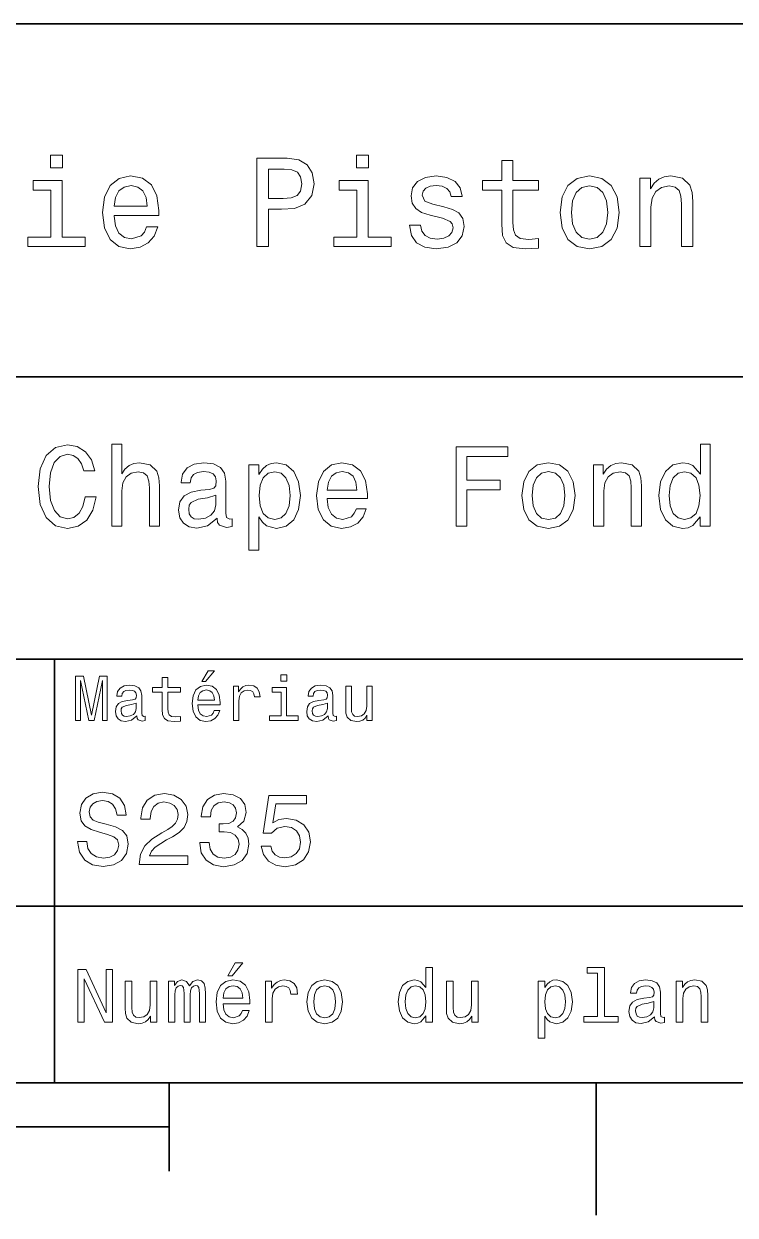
# Model space of a CAD drawing. Extents: x 0 to 297, y 0 to 210.
# Drawn here: x 190.3 to 230.6, y 2.5 to 70 of the extents above; entities that cross this region are included whole.
import ezdxf

# ---------------------------------------------------------------- set-up
doc = ezdxf.new("R2010")
doc.units = 0

msp = doc.modelspace()

# ---------------------------------------------------------------- linework, layer by layer
at = {"color": 7, "lineweight": 35}
for p, q in [((97, 70), (287, 70)), ((162, 50), (287, 50)), ((162, 34), (287, 34)), ((162, 20), (287, 20)), ((10, 10), (287, 10)), ((97, 10), (287, 10)), ((98.5, 7.5), (198.5, 7.5))]:
    msp.add_line(p, q, dxfattribs=at)
at = {"color": 7, "lineweight": 35, "ltscale": 0.35}
msp.add_line((192, 20), (192, 34), dxfattribs=at)
at = {"color": 7, "lineweight": 35, "ltscale": 0.25}
msp.add_line((192, 10), (192, 20), dxfattribs=at)
at = {"color": 7, "lineweight": 35, "ltscale": 0.125}
msp.add_line((198.5, 10), (198.5, 5), dxfattribs=at)
at = {"color": 7, "lineweight": 35, "ltscale": 0.1875}
msp.add_line((222.699997, 10), (222.699997, 2.5), dxfattribs=at)
at = {"color": 7, "lineweight": 13}
for points in [[(192.439484, 62.554031), (191.769455, 62.554031), (191.769455, 61.833572), (192.439484, 61.833572)], [(203.462524, 57.381123), (204.125351, 57.381123), (204.125351, 59.492073), (204.860229, 59.492073), (205.602295, 59.528095), (206.193085, 59.780258), (206.574921, 60.270172), (206.704605, 60.940201), (206.603745, 61.559795), (206.315552, 62.013687), (205.840057, 62.287464), (205.191635, 62.381123), (203.462524, 62.381123)], [(209.788177, 62.554031), (209.118149, 62.554031), (209.118149, 61.833572), (209.788177, 61.833572)], [(217.353027, 60.579971), (217.353027, 58.64193), (217.396255, 58.015129), (217.597992, 57.582851), (218.001434, 57.330688), (218.685883, 57.244236), (219.43515, 57.280258), (219.43515, 57.827808), (218.887604, 57.78458), (218.390488, 57.842216), (218.123917, 58.022331), (218.008652, 58.324928), (217.98703, 58.75), (217.98703, 60.579971), (219.43515, 60.579971), (219.43515, 61.120316), (217.98703, 61.120316), (217.98703, 62.251438), (217.353027, 62.251438), (217.353027, 61.120316), (216.257935, 61.120316), (216.257935, 60.579971)], [(205.01152, 61.76873), (205.443802, 61.725502), (205.760803, 61.588615), (205.94812, 61.336452), (206.01297, 60.940201), (205.940918, 60.522331), (205.746399, 60.270172), (205.414978, 60.140488), (204.96109, 60.104465), (204.125351, 60.104465), (204.125351, 61.76873)], [(192.417862, 57.914265), (192.417862, 61.120316), (190.789627, 61.120316), (190.789627, 60.579971), (191.783859, 60.579971), (191.783859, 57.914265), (190.48703, 57.914265), (190.48703, 57.381123), (193.729111, 57.381123), (193.729111, 57.914265)], [(195.37175, 59.131844), (197.907776, 59.131844), (197.914978, 59.427231), (197.799713, 60.255764), (197.482712, 60.875359), (196.978378, 61.25), (196.30835, 61.386887), (195.65274, 61.242794), (195.148407, 60.839336), (194.824203, 60.183716), (194.708923, 59.319164), (194.817001, 58.432995), (195.141205, 57.78458), (195.638321, 57.381123), (196.286743, 57.244236), (196.848694, 57.337894), (197.309799, 57.582851), (197.648407, 57.971901), (197.842941, 58.490631), (197.216141, 58.490631), (197.086456, 58.20245), (196.899139, 57.986309), (196.365997, 57.8134), (195.955322, 57.892651), (195.645538, 58.14481), (195.443802, 58.555473), (195.37175, 59.110229)], [(195.37175, 59.664986), (195.451004, 60.162102), (195.645538, 60.529537), (195.940918, 60.75288), (196.329971, 60.83213), (196.711807, 60.75288), (197.007202, 60.529537), (197.187317, 60.162102), (197.252167, 59.664986)], [(209.766571, 57.914265), (209.766571, 61.120316), (208.138321, 61.120316), (208.138321, 60.579971), (209.132568, 60.579971), (209.132568, 57.914265), (207.835724, 57.914265), (207.835724, 57.381123), (211.077805, 57.381123), (211.077805, 57.914265)], [(214.060516, 59.636166), (213.44812, 59.780258), (212.994232, 59.945965), (212.842941, 60.28458), (212.886169, 60.522331), (213.03746, 60.695244), (213.282425, 60.803314), (213.635437, 60.846542), (213.97406, 60.803314), (214.240631, 60.67363), (214.413544, 60.479107), (214.485596, 60.219738), (215.105194, 60.219738), (215.105194, 60.23415), (214.997116, 60.70245), (214.701721, 61.069885), (214.240631, 61.30043), (213.635437, 61.386887), (213.023056, 61.30043), (212.57637, 61.062679), (212.29538, 60.709652), (212.208939, 60.262966), (212.273773, 59.830688), (212.475494, 59.528095), (212.806915, 59.311958), (213.289627, 59.16066), (213.995682, 58.987751), (214.427948, 58.807636), (214.543228, 58.663544), (214.586456, 58.447407), (214.521606, 58.180836), (214.348694, 57.979107), (214.067719, 57.849422), (213.693085, 57.806194), (213.296829, 57.849422), (213.008636, 58.000721), (212.814117, 58.245674), (212.734863, 58.584293), (212.122482, 58.584293), (212.223343, 58.007923), (212.518738, 57.590057), (212.98703, 57.337894), (213.635437, 57.244236), (214.312683, 57.337894), (214.809799, 57.590057), (215.112396, 57.993515), (215.220459, 58.519451), (215.141205, 58.973343), (214.917862, 59.283138), (214.55043, 59.484871)], [(220.65274, 59.311958), (220.768005, 58.432995), (221.099426, 57.78458), (221.625366, 57.381123), (222.331421, 57.244236), (223.030258, 57.381123), (223.556198, 57.777374), (223.887604, 58.425793), (224.010086, 59.311958), (223.887604, 60.190922), (223.556198, 60.846542), (223.030258, 61.242794), (222.331421, 61.386887), (221.625366, 61.242794), (221.099426, 60.839336), (220.768005, 60.190922)], [(221.301147, 59.319164), (221.365997, 59.967579), (221.567719, 60.435879), (221.891937, 60.72406), (222.331421, 60.824928), (222.763687, 60.72406), (223.087891, 60.443081), (223.289627, 59.967579), (223.361679, 59.319164), (223.289627, 58.663544), (223.087891, 58.188038), (222.763687, 57.899853), (222.331421, 57.806194), (221.891937, 57.899853), (221.567719, 58.188038), (221.365997, 58.663544)], [(225.177246, 57.381123), (225.811249, 57.381123), (225.811249, 59.614552), (225.876083, 60.12608), (226.085022, 60.500717), (226.409225, 60.731266), (226.841507, 60.817722), (227.187317, 60.745674), (227.403458, 60.551151), (227.511536, 60.226944), (227.547546, 59.794666), (227.547546, 57.381123), (228.181564, 57.381123), (228.181564, 59.924351), (228.15274, 60.435879), (228.023056, 60.86095), (227.597992, 61.25), (226.935165, 61.386887), (226.567719, 61.336452), (226.257935, 61.199566), (225.991364, 60.969017), (225.782425, 60.659222), (225.782425, 61.25), (225.177246, 61.25)], [(193.726227, 43.203171), (193.596542, 42.658501), (193.382568, 42.269451), (193.08429, 42.029537), (192.734146, 41.951729), (192.312683, 42.068443), (191.981979, 42.418587), (191.76152, 42.989193), (191.690201, 43.780258), (191.76152, 44.564842), (191.975494, 45.14193), (192.306198, 45.492073), (192.734146, 45.615273), (193.04538, 45.55043), (193.311234, 45.368874), (193.518723, 45.077087), (193.661377, 44.675072), (194.277374, 44.675072), (194.082855, 45.291065), (193.745667, 45.757923), (193.285294, 46.049709), (192.734146, 46.153458), (192.046829, 45.991352), (191.521606, 45.537464), (191.184433, 44.791786), (191.067719, 43.780258), (191.184433, 42.76873), (191.521606, 42.023052), (192.046829, 41.562679), (192.734146, 41.407059), (193.337173, 41.530258), (193.823486, 41.873917), (194.167145, 42.438038), (194.348694, 43.203171)], [(195.23703, 41.530258), (195.807632, 41.530258), (195.807632, 43.540344), (195.865997, 44.000721), (196.054031, 44.337894), (196.345825, 44.545387), (196.734863, 44.623199), (197.046112, 44.558357), (197.240631, 44.383286), (197.337891, 44.091499), (197.370316, 43.70245), (197.370316, 41.530258), (197.940918, 41.530258), (197.940918, 43.819164), (197.914978, 44.279537), (197.798264, 44.662102), (197.41571, 45.012245), (196.819168, 45.135445), (196.494949, 45.090057), (196.216141, 44.966858), (195.982712, 44.772331), (195.807632, 44.506485), (195.807632, 46.185879), (195.23703, 46.185879)], [(214.767288, 41.530258), (215.370316, 41.530258), (215.370316, 43.598701), (217.263687, 43.598701), (217.263687, 44.136887), (215.370316, 44.136887), (215.370316, 45.485588), (217.69812, 45.485588), (217.69812, 46.030258), (214.767288, 46.030258)], [(228.604462, 42.068443), (228.604462, 41.530258), (229.175064, 41.530258), (229.175064, 46.185879), (228.610947, 46.185879), (228.610947, 44.480545), (228.176514, 44.973343), (227.91066, 45.090057), (227.605896, 45.135445), (227.054749, 45.005764), (226.626801, 44.642651), (226.347977, 44.059078), (226.250717, 43.274494), (226.347977, 42.489914), (226.626801, 41.899857), (227.054749, 41.530258), (227.605896, 41.407059), (227.91066, 41.45245), (228.182983, 41.569164)], [(201.208923, 41.98415), (201.208923, 41.964695), (201.241348, 41.744236), (201.338608, 41.588615), (201.747116, 41.465416), (202.064835, 41.517288), (202.064835, 41.958214), (201.928665, 41.938759), (201.747116, 42.023052), (201.714691, 42.282421), (201.714691, 44.085014), (201.636887, 44.545387), (201.409943, 44.869595), (201.014404, 45.064121), (200.456772, 45.135445), (199.912094, 45.057636), (199.510086, 44.837173), (199.257202, 44.493515), (199.172913, 44.039623), (199.172913, 44.000721), (199.68515, 44.000721), (199.730545, 44.273052), (199.873199, 44.467579), (200.106628, 44.584293), (200.437317, 44.629681), (200.755035, 44.59726), (200.981979, 44.5), (201.118149, 44.331409), (201.163544, 44.09798), (201.137604, 43.825645), (201.033859, 43.68948), (200.77449, 43.624638), (200.288177, 43.572765), (199.730545, 43.456051), (199.335007, 43.248558), (199.101578, 42.924351), (199.030258, 42.444523), (199.095093, 42.016571), (199.296112, 41.698845), (199.620316, 41.497837), (200.067719, 41.426514), (200.670746, 41.562679)], [(203.582123, 44.474064), (203.582123, 45.012245), (203.01152, 45.012245), (203.01152, 40.181557), (203.582123, 40.181557), (203.582123, 42.061958), (203.783142, 41.757202), (204.010086, 41.556194), (204.580688, 41.407059), (205.125351, 41.530258), (205.553314, 41.899857), (205.832123, 42.483429), (205.935883, 43.274494), (205.832123, 44.059078), (205.553314, 44.642651), (205.125351, 45.005764), (204.580688, 45.135445), (204.269455, 45.096542), (204.003601, 44.973343), (203.776657, 44.76585)], [(204.483429, 41.919308), (204.100861, 42.003601), (203.822037, 42.262966), (203.646973, 42.684437), (203.588608, 43.274494), (203.646973, 43.858067), (203.822037, 44.279537), (204.100861, 44.532421), (204.483429, 44.623199), (204.833572, 44.532421), (205.112396, 44.273052), (205.28746, 43.851585), (205.352295, 43.274494), (205.28746, 42.690922), (205.112396, 42.262966), (204.833572, 42.003601)], [(207.446686, 43.105907), (209.729095, 43.105907), (209.735596, 43.371758), (209.631836, 44.117435), (209.346542, 44.675072), (208.892654, 45.012245), (208.289627, 45.135445), (207.69957, 45.005764), (207.245667, 44.642651), (206.953888, 44.052593), (206.850143, 43.274494), (206.947403, 42.476944), (207.239197, 41.893372), (207.6866, 41.530258), (208.270172, 41.407059), (208.77594, 41.491352), (209.190918, 41.711815), (209.495667, 42.061958), (209.670746, 42.528816), (209.106628, 42.528816), (208.989914, 42.269451), (208.82132, 42.074928), (208.341492, 41.919308), (207.971893, 41.990631), (207.693085, 42.217579), (207.51152, 42.587173), (207.446686, 43.086452)], [(207.446686, 43.585735), (207.518005, 44.033138), (207.693085, 44.363831), (207.958923, 44.564842), (208.309082, 44.636166), (208.65274, 44.564842), (208.918579, 44.363831), (209.080688, 44.033138), (209.139038, 43.585735)], [(218.489197, 43.268009), (218.592941, 42.476944), (218.891205, 41.893372), (219.364548, 41.530258), (220, 41.407059), (220.628967, 41.530258), (221.102295, 41.886887), (221.400574, 42.470459), (221.510803, 43.268009), (221.400574, 44.059078), (221.102295, 44.649136), (220.628967, 45.005764), (220, 45.135445), (219.364548, 45.005764), (218.891205, 44.642651), (218.592941, 44.059078)], [(219.072769, 43.274494), (219.131119, 43.858067), (219.312683, 44.279537), (219.604462, 44.538902), (220, 44.629681), (220.389038, 44.538902), (220.680832, 44.286022), (220.862396, 43.858067), (220.927231, 43.274494), (220.862396, 42.684437), (220.680832, 42.256481), (220.389038, 41.997116), (220, 41.912823), (219.604462, 41.997116), (219.312683, 42.256481), (219.131119, 42.684437)], [(222.561234, 41.530258), (223.131836, 41.530258), (223.131836, 43.540344), (223.190201, 44.000721), (223.378235, 44.337894), (223.670029, 44.545387), (224.059082, 44.623199), (224.370316, 44.558357), (224.564835, 44.383286), (224.662094, 44.091499), (224.694519, 43.70245), (224.694519, 41.530258), (225.265121, 41.530258), (225.265121, 43.819164), (225.239197, 44.279537), (225.122467, 44.662102), (224.739914, 45.012245), (224.143372, 45.135445), (223.812683, 45.090057), (223.533859, 44.966858), (223.293945, 44.759365), (223.105896, 44.480545), (223.105896, 45.012245), (222.561234, 45.012245)], [(227.703171, 44.623199), (228.079254, 44.532421), (228.364548, 44.279537), (228.533142, 43.858067), (228.597977, 43.274494), (228.533142, 42.684437), (228.364548, 42.262966), (228.079254, 42.003601), (227.703171, 41.919308), (227.346542, 42.003601), (227.074203, 42.262966), (226.892639, 42.690922), (226.83429, 43.274494), (226.892639, 43.851585), (227.074203, 44.273052), (227.346542, 44.532421)], [(201.144089, 42.749279), (201.066284, 42.412102), (200.85878, 42.152737), (200.547546, 41.98415), (200.164978, 41.925793), (199.918579, 41.958214), (199.743515, 42.061958), (199.633286, 42.243515), (199.600861, 42.496395), (199.626801, 42.723343), (199.730545, 42.885445), (200.145523, 43.067001), (200.670746, 43.14481), (201.144089, 43.30043)], [(200.341492, 32.728386), (200.554031, 32.728386), (201.054749, 33.340778), (200.701736, 33.340778)], [(205.161377, 33.117435), (204.82637, 33.117435), (204.82637, 32.757202), (205.161377, 32.757202)], [(193.183716, 30.530979), (193.46109, 30.530979), (193.46109, 32.80043), (193.929398, 30.530979), (194.239197, 30.530979), (194.703888, 32.80043), (194.703888, 30.530979), (194.984863, 30.530979), (194.984863, 33.030979), (194.545395, 33.030979), (194.08429, 30.826368), (193.626801, 33.030979), (193.183716, 33.030979)], [(196.656342, 30.78314), (196.656342, 30.772333), (196.674347, 30.649855), (196.728394, 30.5634), (196.955338, 30.494957), (197.131851, 30.523775), (197.131851, 30.768732), (197.056198, 30.757925), (196.955338, 30.804754), (196.937317, 30.948847), (196.937317, 31.950287), (196.894089, 32.206051), (196.768005, 32.386166), (196.548264, 32.494236), (196.23848, 32.533859), (195.935883, 32.490635), (195.71254, 32.368156), (195.572052, 32.177231), (195.525223, 31.925072), (195.525223, 31.903458), (195.809799, 31.903458), (195.835022, 32.054756), (195.914261, 32.162823), (196.043945, 32.227665), (196.227661, 32.25288), (196.404175, 32.234871), (196.530258, 32.180836), (196.605911, 32.087173), (196.631119, 31.957493), (196.616714, 31.806194), (196.559082, 31.730547), (196.414978, 31.694523), (196.144806, 31.665705), (195.835022, 31.600864), (195.61528, 31.48559), (195.485596, 31.305475), (195.445969, 31.038904), (195.481995, 30.801151), (195.593658, 30.62464), (195.773773, 30.512968), (196.022339, 30.473343), (196.357346, 30.54899)], [(198.100861, 32.130402), (198.100861, 31.161383), (198.122482, 30.847982), (198.223343, 30.631844), (198.425079, 30.505762), (198.767288, 30.462536), (199.141937, 30.480547), (199.141937, 30.754322), (198.868149, 30.732708), (198.619598, 30.761526), (198.486313, 30.851583), (198.42868, 31.002882), (198.417862, 31.215418), (198.417862, 32.130402), (199.141937, 32.130402), (199.141937, 32.400574), (198.417862, 32.400574), (198.417862, 32.966137), (198.100861, 32.966137), (198.100861, 32.400574), (197.553314, 32.400574), (197.553314, 32.130402)], [(200.121765, 31.40634), (201.389771, 31.40634), (201.393372, 31.554033), (201.335739, 31.9683), (201.177231, 32.278099), (200.925079, 32.465416), (200.590057, 32.533859), (200.262253, 32.461815), (200.010086, 32.260086), (199.847977, 31.932276), (199.790344, 31.5), (199.844376, 31.056915), (200.006485, 30.732708), (200.255051, 30.530979), (200.579254, 30.462536), (200.860229, 30.509365), (201.090775, 30.631844), (201.260086, 30.826368), (201.357346, 31.085733), (201.043945, 31.085733), (200.979111, 30.941643), (200.885452, 30.833572), (200.618881, 30.747118), (200.413544, 30.786743), (200.258652, 30.912823), (200.157776, 31.118155), (200.121765, 31.395533)], [(202.131851, 30.530979), (202.448853, 30.530979), (202.448853, 31.636887), (202.481262, 31.903458), (202.578537, 32.094379), (202.73703, 32.209652), (202.94957, 32.249279), (203.108063, 32.224064), (203.226944, 32.152016), (203.298996, 32.029537), (203.324203, 31.863832), (203.644806, 31.863832), (203.601593, 32.155621), (203.482712, 32.364552), (203.284576, 32.490635), (203.014404, 32.533859), (202.830688, 32.505043), (202.672195, 32.432995), (202.531708, 32.310516), (202.420029, 32.144814), (202.420029, 32.465416), (202.131851, 32.465416)], [(205.150574, 30.79755), (205.150574, 32.400574), (204.336456, 32.400574), (204.336456, 32.130402), (204.833572, 32.130402), (204.833572, 30.79755), (204.185165, 30.79755), (204.185165, 30.530979), (205.806198, 30.530979), (205.806198, 30.79755)], [(207.499283, 30.78314), (207.499283, 30.772333), (207.517288, 30.649855), (207.57132, 30.5634), (207.798264, 30.494957), (207.974777, 30.523775), (207.974777, 30.768732), (207.899139, 30.757925), (207.798264, 30.804754), (207.780258, 30.948847), (207.780258, 31.950287), (207.73703, 32.206051), (207.610947, 32.386166), (207.391205, 32.494236), (207.081406, 32.533859), (206.778824, 32.490635), (206.555481, 32.368156), (206.414978, 32.177231), (206.368149, 31.925072), (206.368149, 31.903458), (206.65274, 31.903458), (206.677948, 32.054756), (206.757202, 32.162823), (206.886887, 32.227665), (207.070602, 32.25288), (207.247116, 32.234871), (207.373199, 32.180836), (207.448853, 32.087173), (207.47406, 31.957493), (207.459656, 31.806194), (207.402023, 31.730547), (207.257919, 31.694523), (206.987747, 31.665705), (206.677948, 31.600864), (206.458206, 31.48559), (206.328537, 31.305475), (206.28891, 31.038904), (206.324921, 30.801151), (206.4366, 30.62464), (206.616714, 30.512968), (206.86528, 30.473343), (207.200287, 30.54899)], [(210.010086, 32.465416), (209.693085, 32.465416), (209.693085, 31.348703), (209.657059, 31.089336), (209.552597, 30.902016), (209.390488, 30.786743), (209.177948, 30.750719), (209.008636, 30.779539), (208.900574, 30.865993), (208.83934, 31.013687), (208.824921, 31.222622), (208.824921, 32.465416), (208.507919, 32.465416), (208.507919, 31.193804), (208.518738, 30.93804), (208.587173, 30.725504), (208.796112, 30.530979), (209.131119, 30.462536), (209.311234, 30.487751), (209.466141, 30.552593), (209.599426, 30.664265), (209.707489, 30.826368), (209.707489, 30.530979), (210.010086, 30.530979)], [(200.121765, 31.672911), (200.161377, 31.921469), (200.258652, 32.105186), (200.406342, 32.216858), (200.600861, 32.256485), (200.791794, 32.216858), (200.939484, 32.105186), (201.029541, 31.921469), (201.061966, 31.672911)], [(196.620316, 31.208212), (196.577087, 31.020893), (196.461823, 30.876801), (196.28891, 30.78314), (196.07637, 30.750719), (195.939484, 30.768732), (195.842224, 30.826368), (195.780975, 30.927233), (195.76297, 31.067722), (195.777374, 31.193804), (195.835022, 31.283861), (196.065567, 31.384726), (196.357346, 31.427954), (196.620316, 31.514408)], [(207.463257, 31.208212), (207.420029, 31.020893), (207.304749, 30.876801), (207.131851, 30.78314), (206.919312, 30.750719), (206.782425, 30.768732), (206.68515, 30.826368), (206.623917, 30.927233), (206.605911, 31.067722), (206.620316, 31.193804), (206.677948, 31.283861), (206.908508, 31.384726), (207.200287, 31.427954), (207.463257, 31.514408)], [(193.824203, 23.680117), (193.299713, 23.680117), (193.414978, 23.069164), (193.703171, 22.619596), (194.146973, 22.348703), (194.746399, 22.250721), (195.340057, 22.342941), (195.783859, 22.596542), (196.066284, 22.994238), (196.170029, 23.518732), (196.083572, 23.991356), (195.841492, 24.296831), (195.44957, 24.49856), (194.925079, 24.648417), (194.47551, 24.757925), (194.181549, 24.884727), (194.014404, 25.069164), (193.96254, 25.357349), (194.014404, 25.616714), (194.164261, 25.812681), (194.394806, 25.945246), (194.711823, 25.991356), (195.034576, 25.933718), (195.288177, 25.778099), (195.455338, 25.518732), (195.536026, 25.167149), (196.060516, 25.167149), (196.060516, 25.178675), (195.968292, 25.720463), (195.697403, 26.12392), (195.270889, 26.377522), (194.694519, 26.463978), (194.175797, 26.377522), (193.772339, 26.135448), (193.51297, 25.760807), (193.420746, 25.276657), (193.495682, 24.844381), (193.714691, 24.550434), (194.060516, 24.354467), (194.533142, 24.204613), (195, 24.072046), (195.351578, 23.945246), (195.564835, 23.760807), (195.639771, 23.461096), (195.570602, 23.155621), (195.391937, 22.925074), (195.121033, 22.780981), (194.769455, 22.734871), (194.377518, 22.798271), (194.077805, 22.98271), (193.887604, 23.282421)], [(196.798264, 22.360231), (199.547546, 22.360231), (199.547546, 22.855909), (197.374634, 22.855909), (197.495682, 23.126802), (197.703171, 23.351585), (198.342941, 23.760807), (198.682999, 23.933718), (199.0634, 24.181557), (199.33429, 24.469742), (199.489914, 24.809799), (199.547546, 25.195967), (199.44957, 25.680117), (199.17868, 26.06052), (198.763687, 26.302595), (198.227661, 26.38905), (197.674347, 26.291067), (197.253601, 26.020174), (196.982712, 25.587896), (196.890488, 25.017292), (196.890488, 24.9366), (197.414978, 24.9366), (197.414978, 24.98271), (197.466858, 25.374641), (197.622482, 25.662825), (197.870316, 25.847263), (198.198853, 25.910664), (198.533142, 25.853027), (198.780975, 25.708935), (198.942368, 25.48415), (199, 25.201729), (198.959656, 24.9366), (198.850143, 24.711817), (198.66571, 24.51585), (198.412109, 24.342941), (198.072052, 24.158503), (197.507202, 23.801153), (197.109512, 23.42075), (196.873199, 22.959656), (196.798264, 22.377522)], [(200.221909, 23.616716), (200.221909, 23.57637), (200.314117, 23.023056), (200.585022, 22.60807), (201.01152, 22.342941), (201.57637, 22.244957), (202.175797, 22.342941), (202.625366, 22.596542), (202.913544, 23), (203.017288, 23.518732), (202.971176, 23.858791), (202.844376, 24.135448), (202.636887, 24.348703), (202.360229, 24.504324), (202.734863, 24.815563), (202.867432, 25.311239), (202.780975, 25.760807), (202.533142, 26.100864), (202.129684, 26.314121), (201.57637, 26.38905), (201.057632, 26.296831), (200.659943, 26.043228), (200.400574, 25.639771), (200.314117, 25.103746), (200.314117, 25.063402), (200.827087, 25.063402), (200.873199, 25.432278), (201.023056, 25.697407), (201.265137, 25.858791), (201.605194, 25.916428), (201.904892, 25.870317), (202.123917, 25.749281), (202.256485, 25.553314), (202.30835, 25.288185), (202.256485, 25.005764), (202.118149, 24.815563), (201.876083, 24.700289), (201.547546, 24.665707), (201.322769, 24.671471), (201.322769, 24.216139), (201.605194, 24.227667), (201.968292, 24.175793), (202.239197, 24.037464), (202.400574, 23.812681), (202.458206, 23.518732), (202.394806, 23.184439), (202.227661, 22.9366), (201.96254, 22.780981), (201.610947, 22.729107), (201.247833, 22.786745), (200.982712, 22.959656), (200.815567, 23.236313), (200.752167, 23.616716)], [(203.714691, 23.40346), (203.841492, 22.930836), (204.123917, 22.56196), (204.53891, 22.331413), (205.069168, 22.244957), (205.651291, 22.348703), (206.106628, 22.631124), (206.394806, 23.080692), (206.504318, 23.657061), (206.406342, 24.193085), (206.129684, 24.613834), (205.697403, 24.884727), (205.138336, 24.98271), (204.706055, 24.913546), (204.371765, 24.723343), (204.533142, 25.801153), (206.285309, 25.801153), (206.285309, 26.273777), (204.146973, 26.273777), (203.829971, 24.152739), (204.291061, 24.152739), (204.625366, 24.423632), (205.05188, 24.521614), (205.420746, 24.458214), (205.703171, 24.273777), (205.881851, 23.991356), (205.945251, 23.628242), (205.881851, 23.265131), (205.697403, 22.98271), (205.414978, 22.804035), (205.05188, 22.740635), (204.746399, 22.780981), (204.510086, 22.913546), (204.337173, 23.121038), (204.250717, 23.40346)], [(193.315567, 13.428675), (193.674347, 13.428675), (193.674347, 15.888329), (194.824203, 13.428675), (195.286743, 13.428675), (195.286743, 16.428675), (194.92363, 16.428675), (194.92363, 13.969021), (193.786743, 16.428675), (193.315567, 16.428675)], [(201.809799, 16.065563), (202.06485, 16.065563), (202.66571, 16.800432), (202.242081, 16.800432)], [(213.048996, 13.787464), (213.048996, 13.428675), (213.429398, 13.428675), (213.429398, 16.532421), (213.053314, 16.532421), (213.053314, 15.395534), (212.763687, 15.724064), (212.586456, 15.801874), (212.383286, 15.832133), (212.015854, 15.745678), (211.730545, 15.503603), (211.544662, 15.114553), (211.479828, 14.591499), (211.544662, 14.068444), (211.730545, 13.675073), (212.015854, 13.428675), (212.383286, 13.346542), (212.586456, 13.376801), (212.768005, 13.454611)], [(222.788193, 16.212536), (222.788193, 13.748559), (222.005768, 13.748559), (222.005768, 13.428675), (223.946686, 13.428675), (223.946686, 13.748559), (223.168594, 13.748559), (223.168594, 16.532421), (222.19165, 16.532421), (222.19165, 16.212536)], [(197.798279, 15.75), (197.417862, 15.75), (197.417862, 14.409943), (197.374634, 14.098703), (197.249283, 13.873919), (197.054749, 13.735591), (196.799713, 13.692364), (196.596542, 13.726946), (196.466858, 13.830692), (196.393372, 14.007925), (196.376083, 14.258646), (196.376083, 15.75), (195.995682, 15.75), (195.995682, 14.224064), (196.008652, 13.917148), (196.090775, 13.662104), (196.341492, 13.428675), (196.743515, 13.346542), (196.959656, 13.376801), (197.145538, 13.454611), (197.305481, 13.588617), (197.435165, 13.783141), (197.435165, 13.428675), (197.798279, 13.428675)], [(198.459656, 13.428675), (198.809799, 13.428675), (198.809799, 14.980548), (198.831406, 15.213978), (198.896255, 15.382565), (198.995682, 15.481989), (199.125366, 15.520894), (199.229111, 15.486312), (199.298279, 15.399857), (199.332855, 15.252882), (199.345825, 15.058358), (199.345825, 13.428675), (199.674347, 13.428675), (199.674347, 14.980548), (199.695969, 15.209655), (199.760803, 15.378242), (199.864548, 15.481989), (199.994232, 15.520894), (200.097977, 15.486312), (200.167145, 15.399857), (200.210373, 15.058358), (200.210373, 13.428675), (200.560516, 13.428675), (200.560516, 15.032421), (200.53891, 15.365274), (200.469742, 15.620317), (200.331406, 15.775937), (200.106628, 15.832133), (199.842941, 15.745678), (199.639771, 15.494957), (199.479828, 15.741355), (199.211823, 15.832133), (198.965424, 15.745678), (198.796829, 15.503603), (198.796829, 15.75), (198.459656, 15.75)], [(201.546112, 14.479107), (203.067719, 14.479107), (203.072052, 14.656341), (203.002884, 15.153459), (202.812683, 15.525217), (202.510086, 15.75), (202.108063, 15.832133), (201.714691, 15.745678), (201.412109, 15.503603), (201.217575, 15.110231), (201.148422, 14.591499), (201.213257, 14.059798), (201.407776, 13.67075), (201.706055, 13.428675), (202.095108, 13.346542), (202.432281, 13.402739), (202.708939, 13.549712), (202.912109, 13.783141), (203.028824, 14.09438), (202.65274, 14.09438), (202.574936, 13.92147), (202.46254, 13.791787), (202.142654, 13.688041), (201.896255, 13.735591), (201.710373, 13.886888), (201.58934, 14.133286), (201.546112, 14.466139)], [(203.958221, 13.428675), (204.338623, 13.428675), (204.338623, 14.755764), (204.377518, 15.075649), (204.494232, 15.304755), (204.684433, 15.443084), (204.939484, 15.490635), (205.129684, 15.460375), (205.272339, 15.373919), (205.358795, 15.226946), (205.389053, 15.028098), (205.773773, 15.028098), (205.721909, 15.378242), (205.579254, 15.628963), (205.341492, 15.78026), (205.017288, 15.832133), (204.796829, 15.797551), (204.606628, 15.711096), (204.438034, 15.564121), (204.304031, 15.365274), (204.304031, 15.75), (203.958221, 15.75)], [(206.305481, 14.587176), (206.374634, 14.059798), (206.573486, 13.67075), (206.889053, 13.428675), (207.312683, 13.346542), (207.731995, 13.428675), (208.047546, 13.666427), (208.246399, 14.055476), (208.319885, 14.587176), (208.246399, 15.114553), (208.047546, 15.507925), (207.731995, 15.745678), (207.312683, 15.832133), (206.889053, 15.745678), (206.573486, 15.503603), (206.374634, 15.114553)], [(216.014404, 15.75), (215.634003, 15.75), (215.634003, 14.409943), (215.590775, 14.098703), (215.465424, 13.873919), (215.270889, 13.735591), (215.015854, 13.692364), (214.812683, 13.726946), (214.682999, 13.830692), (214.609512, 14.007925), (214.592224, 14.258646), (214.592224, 15.75), (214.211823, 15.75), (214.211823, 14.224064), (214.224792, 13.917148), (214.306915, 13.662104), (214.557632, 13.428675), (214.959656, 13.346542), (215.175797, 13.376801), (215.361679, 13.454611), (215.521622, 13.588617), (215.651306, 13.783141), (215.651306, 13.428675), (216.014404, 13.428675)], [(219.788193, 15.391211), (219.788193, 15.75), (219.407776, 15.75), (219.407776, 12.529539), (219.788193, 12.529539), (219.788193, 13.783141), (219.922195, 13.579971), (220.073486, 13.445966), (220.453888, 13.346542), (220.817001, 13.428675), (221.10231, 13.675073), (221.288193, 14.064121), (221.357346, 14.591499), (221.288193, 15.114553), (221.10231, 15.503603), (220.817001, 15.745678), (220.453888, 15.832133), (220.246399, 15.806196), (220.069168, 15.724064), (219.917877, 15.585735)], [(226.01297, 13.731268), (226.01297, 13.7183), (226.034592, 13.571326), (226.099426, 13.46758), (226.371765, 13.385448), (226.583588, 13.42003), (226.583588, 13.713977), (226.492798, 13.701009), (226.371765, 13.757205), (226.350159, 13.930116), (226.350159, 15.131845), (226.298279, 15.438761), (226.146973, 15.6549), (225.883286, 15.784582), (225.511536, 15.832133), (225.148422, 15.78026), (224.880402, 15.633286), (224.711823, 15.404179), (224.655624, 15.101585), (224.655624, 15.075649), (224.997131, 15.075649), (225.027374, 15.257205), (225.122482, 15.386889), (225.278107, 15.464698), (225.498566, 15.494957), (225.710388, 15.473343), (225.861679, 15.408502), (225.952454, 15.29611), (225.982712, 15.140491), (225.965424, 14.958934), (225.896255, 14.868156), (225.723343, 14.824928), (225.399139, 14.790346), (225.027374, 14.712537), (224.763687, 14.574208), (224.608078, 14.358069), (224.560516, 14.038185), (224.60376, 13.752882), (224.737762, 13.541066), (224.953888, 13.407061), (225.252167, 13.35951), (225.654175, 13.450289)], [(227.236313, 13.428675), (227.616714, 13.428675), (227.616714, 14.768732), (227.655624, 15.075649), (227.780975, 15.300432), (227.97551, 15.438761), (228.234879, 15.490635), (228.442368, 15.447407), (228.572052, 15.330692), (228.636887, 15.136168), (228.658508, 14.876801), (228.658508, 13.428675), (229.03891, 13.428675), (229.03891, 14.954612), (229.021622, 15.261528), (228.943817, 15.516571), (228.688766, 15.75), (228.291077, 15.832133), (228.070618, 15.801874), (227.884735, 15.719741), (227.724792, 15.581412), (227.599426, 15.395534), (227.599426, 15.75), (227.236313, 15.75)], [(201.546112, 14.798992), (201.593658, 15.097262), (201.710373, 15.317724), (201.887604, 15.45173), (202.121033, 15.49928), (202.350143, 15.45173), (202.527374, 15.317724), (202.635452, 15.097262), (202.674347, 14.798992)], [(206.694519, 14.591499), (206.733429, 14.980548), (206.854462, 15.261528), (207.048996, 15.434439), (207.312683, 15.494957), (207.572052, 15.434439), (207.766571, 15.26585), (207.887604, 14.980548), (207.930832, 14.591499), (207.887604, 14.198127), (207.766571, 13.912825), (207.572052, 13.739914), (207.312683, 13.683718), (207.048996, 13.739914), (206.854462, 13.912825), (206.733429, 14.198127)], [(212.44812, 15.490635), (212.698853, 15.430116), (212.889053, 15.261528), (213.001434, 14.980548), (213.044678, 14.591499), (213.001434, 14.198127), (212.889053, 13.917148), (212.698853, 13.744237), (212.44812, 13.688041), (212.210373, 13.744237), (212.028824, 13.917148), (211.907776, 14.20245), (211.868881, 14.591499), (211.907776, 14.976225), (212.028824, 15.257205), (212.210373, 15.430116)], [(220.389053, 13.688041), (220.134003, 13.744237), (219.948135, 13.917148), (219.831421, 14.198127), (219.792511, 14.591499), (219.831421, 14.980548), (219.948135, 15.261528), (220.134003, 15.430116), (220.389053, 15.490635), (220.622482, 15.430116), (220.808365, 15.257205), (220.925079, 14.976225), (220.968307, 14.591499), (220.925079, 14.20245), (220.808365, 13.917148), (220.622482, 13.744237)], [(225.969742, 14.241355), (225.917877, 14.016571), (225.779541, 13.84366), (225.572052, 13.731268), (225.317017, 13.692364), (225.15274, 13.713977), (225.036026, 13.783141), (224.96254, 13.904179), (224.940933, 14.072767), (224.958221, 14.224064), (225.027374, 14.332133), (225.304047, 14.453171), (225.654175, 14.505044), (225.969742, 14.60879)]]:
    msp.add_lwpolyline(points, close=True, dxfattribs=at)

doc.saveas('drawing.dxf')
